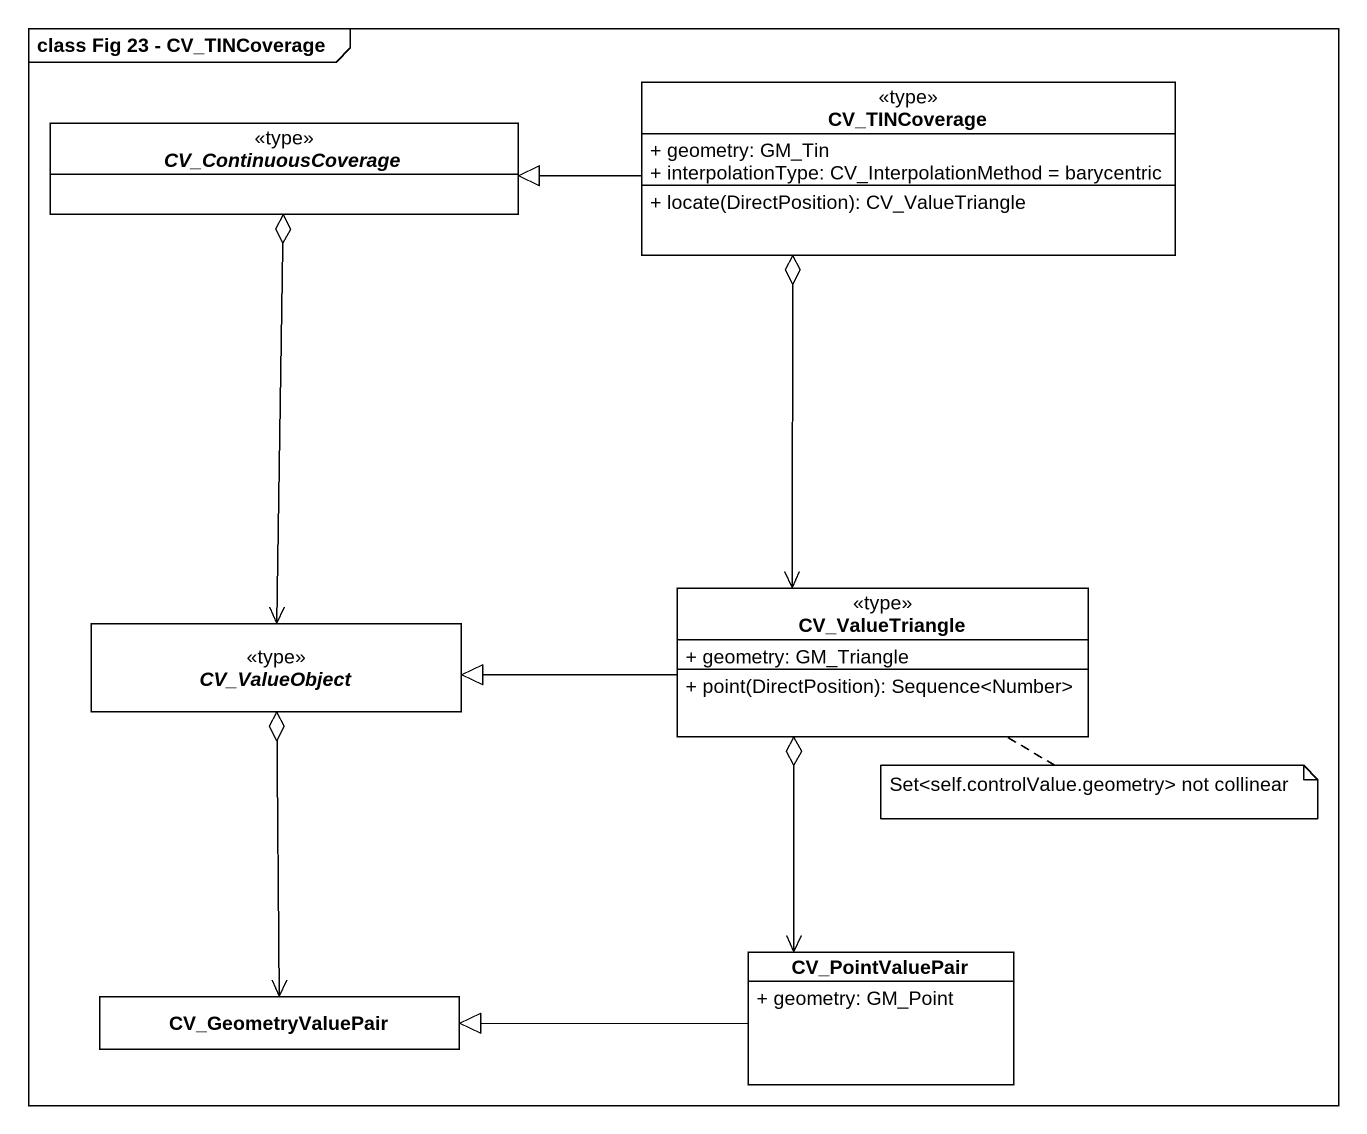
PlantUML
@startuml
mainframe class Fig 23 - CV_TINCoverage
hide circle
hide empty members
skinparam classAttributeIconSize 0
abstract class CV_ContinuousCoverage <<type>>
class CV_TINCoverage <<type>> {
  + geometry: GM_Tin
  + interpolationType: CV_InterpolationMethod = barycentric
  + locate(DirectPosition): CV_ValueTriangle
}
class CV_ValueTriangle <<type>> {
  + geometry: GM_Triangle
  + point(DirectPosition): Sequence<Number>
}
abstract class CV_ValueObject <<type>>
class CV_GeometryValuePair
class CV_PointValuePair {
  + geometry: GM_Point
}
CV_TINCoverage -left-|> CV_ContinuousCoverage
CV_ValueTriangle <-up-o CV_TINCoverage
CV_ValueTriangle -left-|> CV_ValueObject
CV_ValueTriangle o--> CV_PointValuePair
CV_ValueObject <-up-o CV_ContinuousCoverage
CV_GeometryValuePair <-up-o CV_ValueObject
CV_PointValuePair -left-|> CV_GeometryValuePair
note right of CV_ValueTriangle : Set<self.controlValue.geometry> not collinear
@enduml
